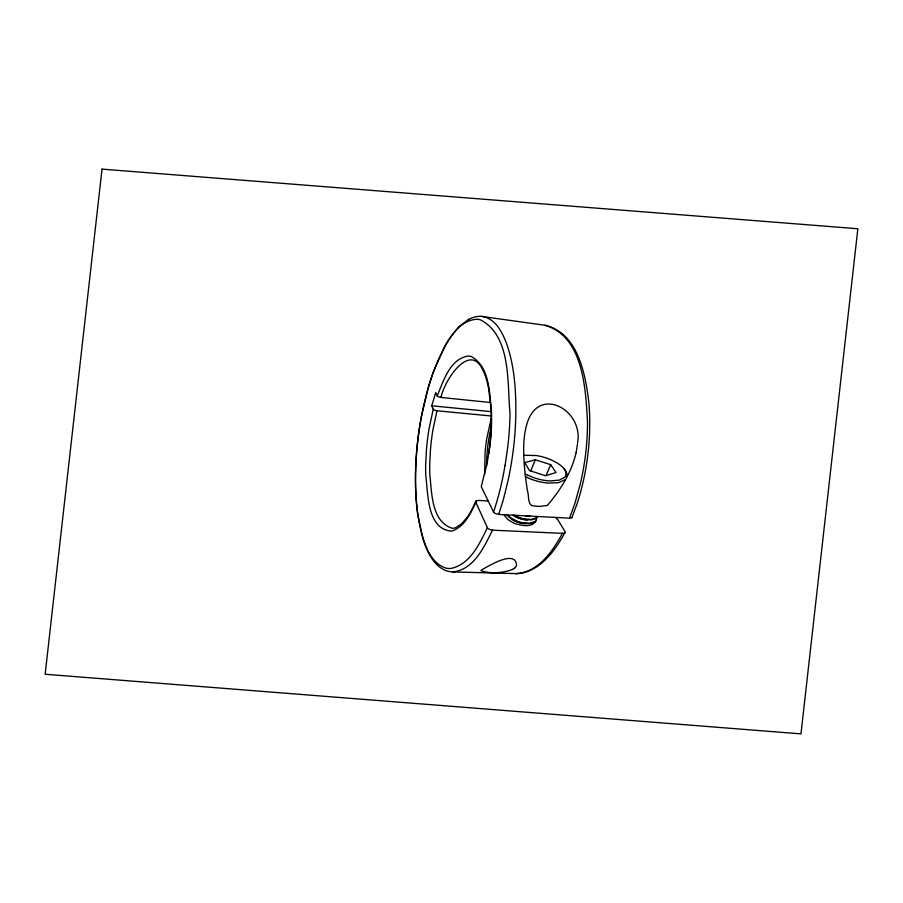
<?xml version="1.0" encoding="UTF-8"?>
<svg xmlns="http://www.w3.org/2000/svg" width="903" height="903" viewBox="0 0 903 903"><rect width="100%" height="100%" fill="white"/><g stroke="black" fill="none" stroke-linecap="round" stroke-linejoin="round"><path stroke-width="1.35" d="M505.014 465.395A391.45 338.32 -1.2 0 1 494.28 509.789L493.478 511.888L481.446 487.044A1.411 1.219 -1.2 0 1 481.344 486.265L486.525 465.451A242.094 209.236 -1.2 0 1 491.176 426.701L491.288 421.114A266.724 230.513 -1.2 0 0 491.074 409.386L488.692 388.617M415.583 470.034L415.47 475.226A392.004 338.794 -1.2 0 0 416.023 498.095L416.633 505.409A283.779 245.266 -1.2 0 0 417.671 514.292L422.683 537.895A112.92 97.592 -1.2 0 0 428.394 552.636M577.548 443.091C583.97 409.217 536.946 384.328 526.494 425.505C523.424 436.691 523.379 448.441 523.966 459.943C524.541 470.136 525.817 480.283 527.375 490.374C529.023 495.013 527.634 502.768 531.506 505.432A46.595 40.274 -1.2 0 0 539.384 506.402L547.274 505.511M577.446 444.31L576.103 452.742M567.265 476.332C567.084 468.352 558.528 463.51 552.218 460.372A54.338 46.967 -1.2 0 0 536.258 455.53L523.751 455.247M505.116 465.406L507.881 446.014A438.248 378.763 -1.2 0 0 510.026 412.976C507.023 384.26 511.877 336.209 480.419 319.809A14.358 12.405 -1.2 0 0 476.152 319.256C455.947 321.412 446.421 343.716 438.418 359.575C428.936 381.461 423.101 404.792 419.466 428.327A464.39 401.361 -1.2 0 0 415.685 469.368C415.12 489.945 416.215 510.737 421.001 530.829C424.884 545.017 430.234 562.659 445.563 568.021A13.68 11.818 -1.2 0 0 451.15 568.405C470.373 564.194 479.606 543.685 487.383 527.623L475.836 502.316C470.542 513.48 464.413 527.059 451.692 531.099C427.006 529.643 428.056 493.298 425.764 475.429A273.293 236.202 -1.2 0 1 425.674 464.808L426.408 450.225A339.652 293.554 -1.2 0 1 429.094 428.62L433.271 409.104L431.758 405.797L435.697 392.579L437.255 395.807C443.418 381.089 449.807 359.168 467.957 356.042A9.707 8.398 -1.2 0 1 470.903 356.392C489.573 366.042 489.234 391.902 491.401 409.928A274.952 237.636 -1.2 0 1 491.492 425.324L491.367 428.744A269.128 232.602 -1.2 0 1 488.692 453.599M487.315 461.839L487.496 460.869A319.098 275.787 -1.2 0 0 491.164 426.701M487.202 462.471L486.954 463.758M486.83 464.39L486.514 465.971M576.08 452.854C571.452 472.506 560.47 490.126 547.444 505.319M491.3 418.157L486.864 438.034A249.815 215.907 -1.2 0 0 485.08 452.471L484.651 474.346M576.554 505.206L572.05 517.261M516.55 565.459C515.884 548.482 486.683 567.265 481.739 569.827A3.352 2.901 -1.2 0 0 480.938 570.696C489.855 573.981 503.005 573.191 512.633 569.398M530.716 470.994L535.276 459.785L550.672 464.65L555.977 472.574L545.48 475.7L529.587 470.632L524.699 462.652L535.276 459.785M546.067 475.52L550.672 464.65M514.315 515.252L516.561 516.426A31.108 26.887 -1.2 0 0 524.248 518.943L531.517 519.417L536.517 517.825A4.696 4.063 -1.2 0 0 537.691 516.493L537.601 516.708A4.436 3.826 -1.2 0 1 536.405 518.198A4.447 3.849 -1.2 0 1 536.19 520.015L535.976 520.478A4.131 3.578 -1.2 0 1 535.682 521.02L535.66 521.054A5.136 4.436 -1.2 0 1 534.678 522.081L529.689 523.695L522.453 523.243M467.009 517.498L461.467 523.909L455.597 527.713A7.393 6.389 -1.2 0 1 452.29 528.278C431.273 521.607 431.882 492.79 429.839 474.707A258.574 223.481 -1.2 0 1 429.726 464.481L430.404 450.428A322.326 278.587 -1.2 0 1 432.977 429.591L437.018 410.775L491.277 415.99M565.538 479.561L558.314 482.733L548.042 483.082A57.058 49.315 -1.2 0 1 525.535 476.716M514.699 567.976L512.78 569.308M536.303 518.288L531.314 519.902L524.045 519.428A31.244 27 -1.2 0 1 516.358 516.9L513.231 515.195M468.77 319.256L458.611 326.965L448.633 339.686A142.527 123.18 -1.2 0 0 444.727 346.255L433.372 371.776A336.582 290.89 -1.2 0 0 428.304 387.41L421.329 416.633A453.024 391.541 -1.2 0 0 415.594 470.034M525.839 523.729L525.309 523.729A16.988 14.685 -1.2 0 1 523.672 523.638L521.313 523.266A24.516 21.187 -1.2 0 1 515.331 521.223L514.247 520.67A20.543 17.755 -1.2 0 1 512.046 519.248M452.674 571.904C473.838 569.928 484.166 546.902 492.485 530.163L562.456 533.368C552.625 551.315 538.098 572.908 515.421 573.597L452.674 571.904C444.186 571.768 436.883 565.967 432.323 559.16A68.289 59.011 -1.2 0 1 428.462 552.613M478.669 500.431L488.207 500.984M431.758 405.797L491.164 411.621M490.6 402.512L441.07 397.467C443.576 382.014 469.221 341.424 482.608 369.575A52.024 44.958 -1.2 0 1 483.049 370.456L484.73 374.339A107.175 92.625 -1.2 0 1 488.602 388.629M545.028 325.272L482.778 316.592C495.781 318.973 502.395 332.564 506.651 343.738C514.473 366.234 516.053 390.356 515.827 413.992A450.462 389.328 -1.2 0 1 513.412 448.881A463.815 400.864 -1.2 0 1 508.321 479.459L503.31 499.822L498.682 514.428L569.5 518.175L574.692 504.066L580.189 484.392A362.972 313.713 -1.2 0 0 584.941 459.108A351.369 303.679 -1.2 0 0 587.481 421.012C585.584 388.313 583.214 336.435 545.028 325.272C577.92 332.823 585.404 373.831 588.801 402.117A297.9 257.468 -1.2 0 1 589.749 420.403L589.636 431.397A356.471 308.092 -1.2 0 1 585.11 472.393A316.298 273.372 -1.2 0 1 576.577 505.217M525.58 515.85L526.867 516.019A15.814 13.669 -1.2 0 0 530.061 516.098M527.894 475.384L525.162 473.996M506.955 514.868L508.186 516.256A23.139 19.99 -1.2 0 0 514.089 520.342M564.217 468.984L565.944 472.314L565.899 475.192A6.524 5.632 -1.2 0 1 564.747 477.258L559.363 480.114L549.859 480.96A52.634 45.489 -1.2 0 1 528.007 475.215M556.451 517.487L556.44 518.74L557.467 519.169L564.826 531.246A1.603 1.377 -1.2 0 1 564.996 532.522C556.192 548.55 544.611 565.278 526.72 571.813A29.539 25.532 -1.2 0 1 518.875 573.507A26.018 22.485 -1.2 0 1 515.421 573.597M475.61 501.267A2.969 2.562 -1.2 0 1 478.59 500.646M468.826 319.335A22.18 19.166 -1.2 0 1 482.812 316.321M572.231 517.408A2.495 2.156 -1.2 0 1 569.601 517.961M498.659 514.157A6.107 5.271 -1.2 0 1 493.377 511.956M475.667 501.391A109.816 94.905 -1.2 0 1 467.122 517.554M504.258 514.721A8.037 6.942 -1.2 0 0 504.698 515.85L507.678 519.394L512.893 522.577A31.368 27.113 -1.2 0 0 516.64 524.067C522.498 525.681 531.37 527.476 535.434 521.72A4.899 4.244 -1.2 0 0 535.66 521.054M441.048 397.218A5.249 4.538 -1.2 0 1 437.131 395.92M437.007 410.526A5.012 4.334 -1.2 0 1 433.135 409.217M514.913 567.773A8.443 7.292 -1.2 0 0 515.568 567.061L515.703 566.892A7.709 6.66 -1.2 0 0 516.448 565.696M565.097 532.612A2.495 2.156 -1.2 0 1 562.535 533.188M492.462 529.903A5.836 5.046 -1.2 0 1 487.281 527.679M475.847 502.316A1.513 1.309 -1.2 0 1 475.746 501.526M536.179 520.004A4.65 4.018 -1.2 0 1 534.892 521.607L529.892 523.221L522.656 522.769A31.018 26.808 -1.2 0 1 514.27 519.891M513.367 515.274A20.34 17.586 -1.2 0 0 515.805 516.866L516.9 517.419A24.878 21.503 -1.2 0 0 522.905 519.473L525.264 519.846A17.405 15.046 -1.2 0 0 527.736 519.936M514.304 519.835A22.044 19.053 -1.2 0 1 507.497 514.936M522.453 523.243A30.928 26.729 -1.2 0 1 514.078 520.376M102.028 169.121L45.15 674.248L800.972 733.879L857.85 228.752L102.028 169.121"/></g></svg>
